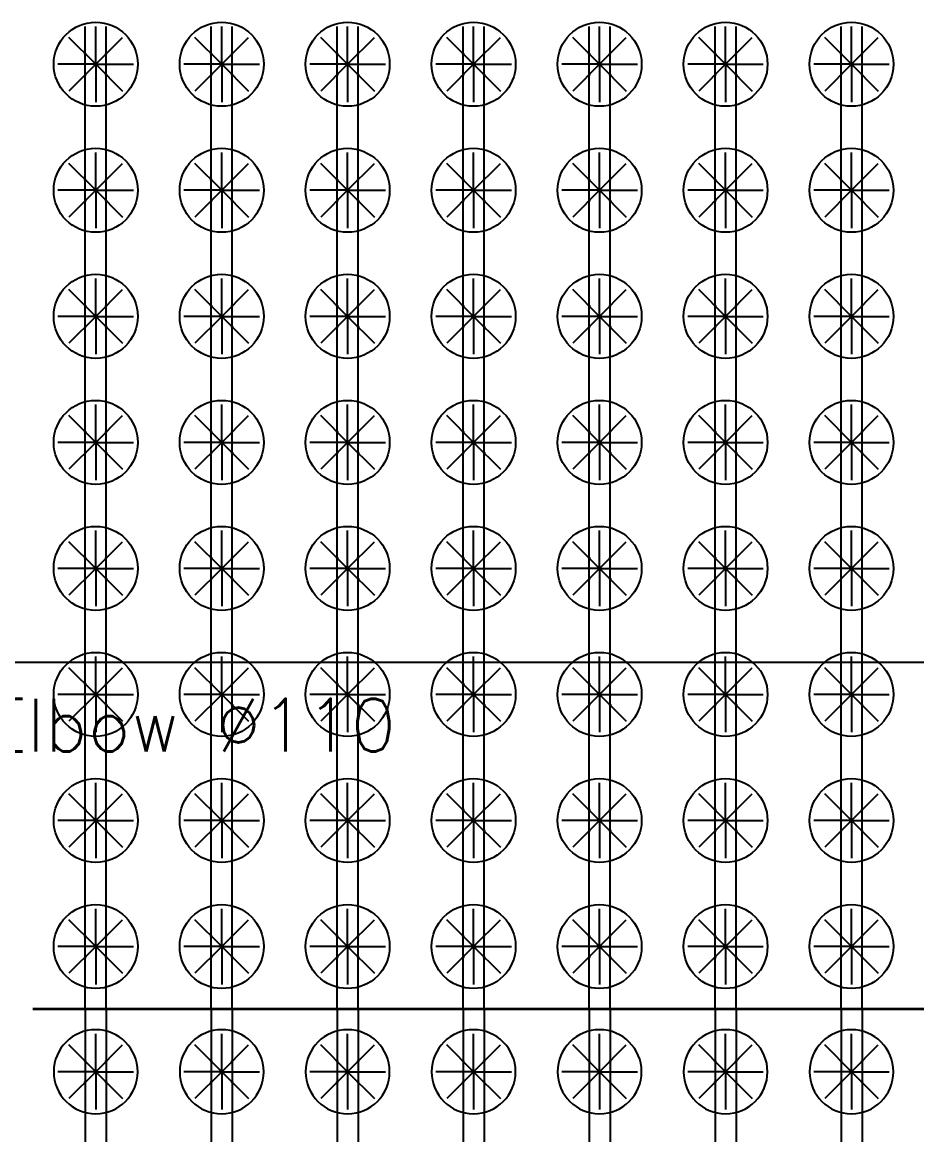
# Model space of a CAD drawing. Header units: metres. Extents: x -1021672 to -1021230, y -2826902 to -2826531.
# Drawn here: x -1021623.9 to -1021581.3, y -2826726.6 to -2826673.7 of the extents above; entities that cross this region are included whole.
import ezdxf
from ezdxf.enums import TextEntityAlignment as Align

# ---------------------------------------------------------------- set-up
doc = ezdxf.new("R2010")
doc.units = ezdxf.units.M
for name, color, linetype in [('IRRIG-LATERAL', 6, 'Continuous'), ('IRRIG-MAIN', 4, 'Continuous'), ('PUMP-STATION-1', 40, 'Continuous'), ('TEXT-LABELS', 7, 'Continuous'), ('TREES', 94, 'Continuous'), ('V-CTRL-BMRK', 150, 'Continuous')]:
    doc.layers.add(name, color=color, linetype=linetype)
doc.styles.get("Standard").update_dxf_attribs({"font": 'simplex.shx'})

# ---------------------------------------------------------------- blocks, each defined once
blk = doc.blocks.new('MANGO_TREE')
at = {"layer": 'TREES'}
for q in [(0, 1.8), (-1.273, 1.273), (1.273, 1.273), (-1.8, 0), (-1.273, -1.273), (1.8, 0), (0, -1.8), (1.273, -1.273)]:
    blk.add_line((0, 0), q, dxfattribs=at)
blk.add_circle((0, 0), 2, dxfattribs=at)
blk = doc.blocks.new('dripper')
at = {"layer": 'PUMP-STATION-1', "true_color": 0x7aafdf}
h = blk.add_hatch(color=143, dxfattribs=at)
h.dxf.hatch_style = 1
h.paths.add_polyline_path([(-1021243.937, -2826723.087), (-1021243.937, -2826723.101), (-1021243.929, -2826723.109), (-1021243.921, -2826723.102)])
h.paths.add_polyline_path([(-1021243.921, -2826723.102), (-1021243.929, -2826723.109), (-1021243.92, -2826723.117), (-1021243.937, -2826723.133), (-1021243.937, -2826723.147), (-1021243.906, -2826723.117)])
h.paths.add_polyline_path([(-1021243.937, -2826723.133), (-1021243.945, -2826723.125), (-1021243.952, -2826723.132), (-1021243.937, -2826723.147)])
h.paths.add_polyline_path([(-1021243.953, -2826723.117), (-1021243.937, -2826723.101), (-1021243.937, -2826723.087), (-1021243.967, -2826723.117), (-1021243.952, -2826723.132), (-1021243.945, -2826723.125)])
at = {"layer": 'PUMP-STATION-1', "true_color": 0x22346e}
h = blk.add_hatch(color=159, dxfattribs=at)
h.dxf.hatch_style = 1
h.paths.add_polyline_path([(-1021243.937, -2826723.101), (-1021243.953, -2826723.117), (-1021243.945, -2826723.125), (-1021243.937, -2826723.117)])
h.paths.add_polyline_path([(-1021243.937, -2826723.101), (-1021243.937, -2826723.117), (-1021243.929, -2826723.109)])
h.paths.add_polyline_path([(-1021243.92, -2826723.117), (-1021243.929, -2826723.109), (-1021243.937, -2826723.117), (-1021243.937, -2826723.133)])
h.paths.add_polyline_path([(-1021243.937, -2826723.117), (-1021243.945, -2826723.125), (-1021243.937, -2826723.133)])
at = {"layer": 'PUMP-STATION-1', "flags": 128}
for points in [[(-1021243.906, -2826723.117), (-1021243.937, -2826723.087), (-1021243.967, -2826723.117), (-1021243.937, -2826723.147)], [(-1021243.92, -2826723.117), (-1021243.937, -2826723.101), (-1021243.953, -2826723.117), (-1021243.937, -2826723.133)]]:
    blk.add_lwpolyline(points, close=True, dxfattribs=at)
blk = doc.blocks.new('*U1520')
at = {"layer": 'PUMP-STATION-1'}
blk.add_blockref('dripper', (1021243.937, 2826723.117), dxfattribs=at)
blk = doc.blocks.new('*U1521')
at = {"layer": 'PUMP-STATION-1', "color": 0, "linetype": 'ByBlock', "lineweight": -2, "transparency": 16777216}
for p, rotation in [((-1021244.937, -2826723.117), 90.00000000000001), ((-1021244.937, -2826724.117), 180), ((-1021243.937, -2826724.117), 270)]:
    blk.add_blockref('*U1520', p, dxfattribs=dict(at, rotation=rotation))
blk.add_blockref('*U1520', (-1021243.937, -2826723.117), dxfattribs=at)
blk = doc.blocks.new('*U1568')
at = {"layer": 'PUMP-STATION-1'}
blk.add_blockref('dripper', (1021243.937, 2826723.117), dxfattribs=at)
blk = doc.blocks.new('*U1569')
at = {"layer": 'PUMP-STATION-1', "color": 0, "linetype": 'ByBlock', "lineweight": -2, "transparency": 16777216}
for p, rotation in [((-1021244.937, -2826723.117), 90.00000000000001), ((-1021244.937, -2826724.117), 180), ((-1021243.937, -2826724.117), 270)]:
    blk.add_blockref('*U1568', p, dxfattribs=dict(at, rotation=rotation))
blk.add_blockref('*U1568', (-1021243.937, -2826723.117), dxfattribs=at)
blk = doc.blocks.new('*U2202')
at = {"layer": 'V-CTRL-BMRK'}
for p, q in [((-0.5, 23.4), (-0.5, -23.4)), ((0.5, 23.4), (0.5, -23.4))]:
    blk.add_line(p, q, dxfattribs=at)
blk = doc.blocks.new('*U2203')
at = {"layer": 'PUMP-STATION-1', "color": 0, "linetype": 'ByBlock', "lineweight": -2, "transparency": 16777216}
for p in [(-36, 0), (-30, 0), (-24, 0), (-18, 0), (-12, 0), (-6, 0), (0, 0)]:
    blk.add_blockref('*U2202', p, dxfattribs=at)
blk = doc.blocks.new('*U2680')
at = {"layer": 'PUMP-STATION-1'}
blk.add_blockref('dripper', (1021243.937, 2826723.117), dxfattribs=at)
blk = doc.blocks.new('*U2681')
at = {"layer": 'PUMP-STATION-1', "color": 0, "linetype": 'ByBlock', "lineweight": -2, "transparency": 16777216}
for p, rotation in [((-1021244.937, -2826723.117), 90.00000000000001), ((-1021244.937, -2826724.117), 180), ((-1021243.937, -2826724.117), 270)]:
    blk.add_blockref('*U2680', p, dxfattribs=dict(at, rotation=rotation))
blk.add_blockref('*U2680', (-1021243.937, -2826723.117), dxfattribs=at)
blk = doc.blocks.new('*U2312')
at = {"layer": 'PUMP-STATION-1'}
blk.add_blockref('*U2681', (1021244.437, 2826723.617), dxfattribs=at)
blk = doc.blocks.new('*U2313')
at = {"layer": 'PUMP-STATION-1', "color": 0, "linetype": 'ByBlock', "lineweight": -2, "transparency": 16777216}
for p in [(-36, 0), (-30, 0), (-24, 0), (-18, 0), (-12, 0), (-6, 0), (0, 0)]:
    blk.add_blockref('*U2312', p, dxfattribs=at)
blk = doc.blocks.new('*U2288')
at = {"layer": 'PUMP-STATION-1'}
blk.add_blockref('dripper', (1021243.937, 2826723.117), dxfattribs=at)
blk = doc.blocks.new('*U2289')
at = {"layer": 'PUMP-STATION-1', "color": 0, "linetype": 'ByBlock', "lineweight": -2, "transparency": 16777216}
for p, rotation in [((-1021244.937, -2826723.117), 90.00000000000001), ((-1021244.937, -2826724.117), 180), ((-1021243.937, -2826724.117), 270)]:
    blk.add_blockref('*U2288', p, dxfattribs=dict(at, rotation=rotation))
blk.add_blockref('*U2288', (-1021243.937, -2826723.117), dxfattribs=at)
blk = doc.blocks.new('*U2290')
at = {"layer": 'PUMP-STATION-1'}
blk.add_blockref('dripper', (1021243.937, 2826723.117), dxfattribs=at)
blk = doc.blocks.new('*U2291')
at = {"layer": 'PUMP-STATION-1', "color": 0, "linetype": 'ByBlock', "lineweight": -2, "transparency": 16777216}
for p, rotation in [((-1021244.937, -2826723.117), 90.00000000000001), ((-1021244.937, -2826724.117), 180), ((-1021243.937, -2826724.117), 270)]:
    blk.add_blockref('*U2290', p, dxfattribs=dict(at, rotation=rotation))
blk.add_blockref('*U2290', (-1021243.937, -2826723.117), dxfattribs=at)
blk = doc.blocks.new('*U2292')
at = {"layer": 'PUMP-STATION-1'}
blk.add_blockref('dripper', (1021243.937, 2826723.117), dxfattribs=at)
blk = doc.blocks.new('*U2293')
at = {"layer": 'PUMP-STATION-1', "color": 0, "linetype": 'ByBlock', "lineweight": -2, "transparency": 16777216}
for p, rotation in [((-1021244.937, -2826723.117), 90.00000000000001), ((-1021244.937, -2826724.117), 180), ((-1021243.937, -2826724.117), 270)]:
    blk.add_blockref('*U2292', p, dxfattribs=dict(at, rotation=rotation))
blk.add_blockref('*U2292', (-1021243.937, -2826723.117), dxfattribs=at)
blk = doc.blocks.new('*U2294')
at = {"layer": 'PUMP-STATION-1'}
blk.add_blockref('dripper', (1021243.937, 2826723.117), dxfattribs=at)
blk = doc.blocks.new('*U2295')
at = {"layer": 'PUMP-STATION-1', "color": 0, "linetype": 'ByBlock', "lineweight": -2, "transparency": 16777216}
for p, rotation in [((-1021244.937, -2826723.117), 90.00000000000001), ((-1021244.937, -2826724.117), 180), ((-1021243.937, -2826724.117), 270)]:
    blk.add_blockref('*U2294', p, dxfattribs=dict(at, rotation=rotation))
blk.add_blockref('*U2294', (-1021243.937, -2826723.117), dxfattribs=at)
blk = doc.blocks.new('*U2296')
at = {"layer": 'PUMP-STATION-1'}
blk.add_blockref('dripper', (1021243.937, 2826723.117), dxfattribs=at)
blk = doc.blocks.new('*U2297')
at = {"layer": 'PUMP-STATION-1', "color": 0, "linetype": 'ByBlock', "lineweight": -2, "transparency": 16777216}
for p, rotation in [((-1021244.937, -2826723.117), 90.00000000000001), ((-1021244.937, -2826724.117), 180), ((-1021243.937, -2826724.117), 270)]:
    blk.add_blockref('*U2296', p, dxfattribs=dict(at, rotation=rotation))
blk.add_blockref('*U2296', (-1021243.937, -2826723.117), dxfattribs=at)
blk = doc.blocks.new('*U2298')
at = {"layer": 'PUMP-STATION-1'}
blk.add_blockref('dripper', (1021243.937, 2826723.117), dxfattribs=at)
blk = doc.blocks.new('*U2299')
at = {"layer": 'PUMP-STATION-1', "color": 0, "linetype": 'ByBlock', "lineweight": -2, "transparency": 16777216}
for p, rotation in [((-1021244.937, -2826723.117), 90.00000000000001), ((-1021244.937, -2826724.117), 180), ((-1021243.937, -2826724.117), 270)]:
    blk.add_blockref('*U2298', p, dxfattribs=dict(at, rotation=rotation))
blk.add_blockref('*U2298', (-1021243.937, -2826723.117), dxfattribs=at)
blk = doc.blocks.new('*U2300')
at = {"layer": 'PUMP-STATION-1'}
blk.add_blockref('dripper', (1021243.937, 2826723.117), dxfattribs=at)
blk = doc.blocks.new('*U2301')
at = {"layer": 'PUMP-STATION-1', "color": 0, "linetype": 'ByBlock', "lineweight": -2, "transparency": 16777216}
for p, rotation in [((-1021244.937, -2826723.117), 90.00000000000001), ((-1021244.937, -2826724.117), 180), ((-1021243.937, -2826724.117), 270)]:
    blk.add_blockref('*U2300', p, dxfattribs=dict(at, rotation=rotation))
blk.add_blockref('*U2300', (-1021243.937, -2826723.117), dxfattribs=at)
blk = doc.blocks.new('*U2358')
at = {"layer": 'PUMP-STATION-1'}
blk.add_blockref('dripper', (1021243.937, 2826723.117), dxfattribs=at)
blk = doc.blocks.new('*U2359')
at = {"layer": 'PUMP-STATION-1', "color": 0, "linetype": 'ByBlock', "lineweight": -2, "transparency": 16777216}
for p, rotation in [((-1021244.937, -2826723.117), 90.00000000000001), ((-1021244.937, -2826724.117), 180), ((-1021243.937, -2826724.117), 270)]:
    blk.add_blockref('*U2358', p, dxfattribs=dict(at, rotation=rotation))
blk.add_blockref('*U2358', (-1021243.937, -2826723.117), dxfattribs=at)
blk = doc.blocks.new('*U2360')
at = {"layer": 'PUMP-STATION-1'}
blk.add_blockref('dripper', (1021243.937, 2826723.117), dxfattribs=at)
blk = doc.blocks.new('*U2361')
at = {"layer": 'PUMP-STATION-1', "color": 0, "linetype": 'ByBlock', "lineweight": -2, "transparency": 16777216}
for p, rotation in [((-1021244.937, -2826723.117), 90.00000000000001), ((-1021244.937, -2826724.117), 180), ((-1021243.937, -2826724.117), 270)]:
    blk.add_blockref('*U2360', p, dxfattribs=dict(at, rotation=rotation))
blk.add_blockref('*U2360', (-1021243.937, -2826723.117), dxfattribs=at)
blk = doc.blocks.new('*U2362')
at = {"layer": 'PUMP-STATION-1'}
blk.add_blockref('dripper', (1021243.937, 2826723.117), dxfattribs=at)
blk = doc.blocks.new('*U2363')
at = {"layer": 'PUMP-STATION-1', "color": 0, "linetype": 'ByBlock', "lineweight": -2, "transparency": 16777216}
for p, rotation in [((-1021244.937, -2826723.117), 90.00000000000001), ((-1021244.937, -2826724.117), 180), ((-1021243.937, -2826724.117), 270)]:
    blk.add_blockref('*U2362', p, dxfattribs=dict(at, rotation=rotation))
blk.add_blockref('*U2362', (-1021243.937, -2826723.117), dxfattribs=at)
blk = doc.blocks.new('*U2342')
at = {"layer": 'PUMP-STATION-1'}
blk.add_blockref('dripper', (1021243.937, 2826723.117), dxfattribs=at)
blk = doc.blocks.new('*U2343')
at = {"layer": 'PUMP-STATION-1', "color": 0, "linetype": 'ByBlock', "lineweight": -2, "transparency": 16777216}
for p, rotation in [((-1021244.937, -2826723.117), 90.00000000000001), ((-1021244.937, -2826724.117), 180), ((-1021243.937, -2826724.117), 270)]:
    blk.add_blockref('*U2342', p, dxfattribs=dict(at, rotation=rotation))
blk.add_blockref('*U2342', (-1021243.937, -2826723.117), dxfattribs=at)
blk = doc.blocks.new('*U2344')
at = {"layer": 'PUMP-STATION-1'}
blk.add_blockref('dripper', (1021243.937, 2826723.117), dxfattribs=at)
blk = doc.blocks.new('*U2345')
at = {"layer": 'PUMP-STATION-1', "color": 0, "linetype": 'ByBlock', "lineweight": -2, "transparency": 16777216}
for p, rotation in [((-1021244.937, -2826723.117), 90.00000000000001), ((-1021244.937, -2826724.117), 180), ((-1021243.937, -2826724.117), 270)]:
    blk.add_blockref('*U2344', p, dxfattribs=dict(at, rotation=rotation))
blk.add_blockref('*U2344', (-1021243.937, -2826723.117), dxfattribs=at)
blk = doc.blocks.new('*U2346')
at = {"layer": 'PUMP-STATION-1'}
blk.add_blockref('dripper', (1021243.937, 2826723.117), dxfattribs=at)
blk = doc.blocks.new('*U2347')
at = {"layer": 'PUMP-STATION-1', "color": 0, "linetype": 'ByBlock', "lineweight": -2, "transparency": 16777216}
for p, rotation in [((-1021244.937, -2826723.117), 90.00000000000001), ((-1021244.937, -2826724.117), 180), ((-1021243.937, -2826724.117), 270)]:
    blk.add_blockref('*U2346', p, dxfattribs=dict(at, rotation=rotation))
blk.add_blockref('*U2346', (-1021243.937, -2826723.117), dxfattribs=at)
blk = doc.blocks.new('*U2348')
at = {"layer": 'PUMP-STATION-1'}
blk.add_blockref('dripper', (1021243.937, 2826723.117), dxfattribs=at)
blk = doc.blocks.new('*U2349')
at = {"layer": 'PUMP-STATION-1', "color": 0, "linetype": 'ByBlock', "lineweight": -2, "transparency": 16777216}
for p, rotation in [((-1021244.937, -2826723.117), 90.00000000000001), ((-1021244.937, -2826724.117), 180), ((-1021243.937, -2826724.117), 270)]:
    blk.add_blockref('*U2348', p, dxfattribs=dict(at, rotation=rotation))
blk.add_blockref('*U2348', (-1021243.937, -2826723.117), dxfattribs=at)
blk = doc.blocks.new('*U2314')
at = {"layer": 'PUMP-STATION-1'}
blk.add_blockref('dripper', (1021243.937, 2826723.117), dxfattribs=at)
blk = doc.blocks.new('*U2315')
at = {"layer": 'PUMP-STATION-1', "color": 0, "linetype": 'ByBlock', "lineweight": -2, "transparency": 16777216}
for p, rotation in [((-1021244.937, -2826723.117), 90.00000000000001), ((-1021244.937, -2826724.117), 180), ((-1021243.937, -2826724.117), 270)]:
    blk.add_blockref('*U2314', p, dxfattribs=dict(at, rotation=rotation))
blk.add_blockref('*U2314', (-1021243.937, -2826723.117), dxfattribs=at)
blk = doc.blocks.new('*U2316')
at = {"layer": 'PUMP-STATION-1'}
blk.add_blockref('dripper', (1021243.937, 2826723.117), dxfattribs=at)
blk = doc.blocks.new('*U2317')
at = {"layer": 'PUMP-STATION-1', "color": 0, "linetype": 'ByBlock', "lineweight": -2, "transparency": 16777216}
for p, rotation in [((-1021244.937, -2826723.117), 90.00000000000001), ((-1021244.937, -2826724.117), 180), ((-1021243.937, -2826724.117), 270)]:
    blk.add_blockref('*U2316', p, dxfattribs=dict(at, rotation=rotation))
blk.add_blockref('*U2316', (-1021243.937, -2826723.117), dxfattribs=at)
blk = doc.blocks.new('*U2318')
at = {"layer": 'PUMP-STATION-1'}
blk.add_blockref('dripper', (1021243.937, 2826723.117), dxfattribs=at)
blk = doc.blocks.new('*U2319')
at = {"layer": 'PUMP-STATION-1', "color": 0, "linetype": 'ByBlock', "lineweight": -2, "transparency": 16777216}
for p, rotation in [((-1021244.937, -2826723.117), 90.00000000000001), ((-1021244.937, -2826724.117), 180), ((-1021243.937, -2826724.117), 270)]:
    blk.add_blockref('*U2318', p, dxfattribs=dict(at, rotation=rotation))
blk.add_blockref('*U2318', (-1021243.937, -2826723.117), dxfattribs=at)
blk = doc.blocks.new('*U2320')
at = {"layer": 'PUMP-STATION-1'}
blk.add_blockref('dripper', (1021243.937, 2826723.117), dxfattribs=at)
blk = doc.blocks.new('*U2321')
at = {"layer": 'PUMP-STATION-1', "color": 0, "linetype": 'ByBlock', "lineweight": -2, "transparency": 16777216}
for p, rotation in [((-1021244.937, -2826723.117), 90.00000000000001), ((-1021244.937, -2826724.117), 180), ((-1021243.937, -2826724.117), 270)]:
    blk.add_blockref('*U2320', p, dxfattribs=dict(at, rotation=rotation))
blk.add_blockref('*U2320', (-1021243.937, -2826723.117), dxfattribs=at)
blk = doc.blocks.new('*U2380')
at = {"layer": 'PUMP-STATION-1'}
blk.add_blockref('dripper', (1021243.937, 2826723.117), dxfattribs=at)
blk = doc.blocks.new('*U2381')
at = {"layer": 'PUMP-STATION-1', "color": 0, "linetype": 'ByBlock', "lineweight": -2, "transparency": 16777216}
for p, rotation in [((-1021244.937, -2826723.117), 90.00000000000001), ((-1021244.937, -2826724.117), 180), ((-1021243.937, -2826724.117), 270)]:
    blk.add_blockref('*U2380', p, dxfattribs=dict(at, rotation=rotation))
blk.add_blockref('*U2380', (-1021243.937, -2826723.117), dxfattribs=at)
blk = doc.blocks.new('*U2382')
at = {"layer": 'PUMP-STATION-1'}
blk.add_blockref('dripper', (1021243.937, 2826723.117), dxfattribs=at)
blk = doc.blocks.new('*U2383')
at = {"layer": 'PUMP-STATION-1', "color": 0, "linetype": 'ByBlock', "lineweight": -2, "transparency": 16777216}
for p, rotation in [((-1021244.937, -2826723.117), 90.00000000000001), ((-1021244.937, -2826724.117), 180), ((-1021243.937, -2826724.117), 270)]:
    blk.add_blockref('*U2382', p, dxfattribs=dict(at, rotation=rotation))
blk.add_blockref('*U2382', (-1021243.937, -2826723.117), dxfattribs=at)
blk = doc.blocks.new('*U2384')
at = {"layer": 'PUMP-STATION-1'}
blk.add_blockref('dripper', (1021243.937, 2826723.117), dxfattribs=at)
blk = doc.blocks.new('*U2385')
at = {"layer": 'PUMP-STATION-1', "color": 0, "linetype": 'ByBlock', "lineweight": -2, "transparency": 16777216}
for p, rotation in [((-1021244.937, -2826723.117), 90.00000000000001), ((-1021244.937, -2826724.117), 180), ((-1021243.937, -2826724.117), 270)]:
    blk.add_blockref('*U2384', p, dxfattribs=dict(at, rotation=rotation))
blk.add_blockref('*U2384', (-1021243.937, -2826723.117), dxfattribs=at)
blk = doc.blocks.new('*U2386')
at = {"layer": 'PUMP-STATION-1'}
blk.add_blockref('dripper', (1021243.937, 2826723.117), dxfattribs=at)
blk = doc.blocks.new('*U2387')
at = {"layer": 'PUMP-STATION-1', "color": 0, "linetype": 'ByBlock', "lineweight": -2, "transparency": 16777216}
for p, rotation in [((-1021244.937, -2826723.117), 90.00000000000001), ((-1021244.937, -2826724.117), 180), ((-1021243.937, -2826724.117), 270)]:
    blk.add_blockref('*U2386', p, dxfattribs=dict(at, rotation=rotation))
blk.add_blockref('*U2386', (-1021243.937, -2826723.117), dxfattribs=at)
blk = doc.blocks.new('*U2204')
at = {"layer": 'PUMP-STATION-1'}
blk.add_blockref('dripper', (1021243.937, 2826723.117), dxfattribs=at)
blk = doc.blocks.new('*U2205')
at = {"layer": 'PUMP-STATION-1', "color": 0, "linetype": 'ByBlock', "lineweight": -2, "transparency": 16777216}
for p, rotation in [((-1021244.937, -2826723.117), 90.00000000000001), ((-1021244.937, -2826724.117), 180), ((-1021243.937, -2826724.117), 270)]:
    blk.add_blockref('*U2204', p, dxfattribs=dict(at, rotation=rotation))
blk.add_blockref('*U2204', (-1021243.937, -2826723.117), dxfattribs=at)
blk = doc.blocks.new('*U2206')
at = {"layer": 'PUMP-STATION-1'}
blk.add_blockref('dripper', (1021243.937, 2826723.117), dxfattribs=at)
blk = doc.blocks.new('*U2207')
at = {"layer": 'PUMP-STATION-1', "color": 0, "linetype": 'ByBlock', "lineweight": -2, "transparency": 16777216}
for p, rotation in [((-1021244.937, -2826723.117), 90.00000000000001), ((-1021244.937, -2826724.117), 180), ((-1021243.937, -2826724.117), 270)]:
    blk.add_blockref('*U2206', p, dxfattribs=dict(at, rotation=rotation))
blk.add_blockref('*U2206', (-1021243.937, -2826723.117), dxfattribs=at)
blk = doc.blocks.new('*U2208')
at = {"layer": 'PUMP-STATION-1'}
blk.add_blockref('dripper', (1021243.937, 2826723.117), dxfattribs=at)
blk = doc.blocks.new('*U2209')
at = {"layer": 'PUMP-STATION-1', "color": 0, "linetype": 'ByBlock', "lineweight": -2, "transparency": 16777216}
for p, rotation in [((-1021244.937, -2826723.117), 90.00000000000001), ((-1021244.937, -2826724.117), 180), ((-1021243.937, -2826724.117), 270)]:
    blk.add_blockref('*U2208', p, dxfattribs=dict(at, rotation=rotation))
blk.add_blockref('*U2208', (-1021243.937, -2826723.117), dxfattribs=at)
blk = doc.blocks.new('*U2210')
at = {"layer": 'PUMP-STATION-1'}
blk.add_blockref('dripper', (1021243.937, 2826723.117), dxfattribs=at)
blk = doc.blocks.new('*U2211')
at = {"layer": 'PUMP-STATION-1', "color": 0, "linetype": 'ByBlock', "lineweight": -2, "transparency": 16777216}
for p, rotation in [((-1021244.937, -2826723.117), 90.00000000000001), ((-1021244.937, -2826724.117), 180), ((-1021243.937, -2826724.117), 270)]:
    blk.add_blockref('*U2210', p, dxfattribs=dict(at, rotation=rotation))
blk.add_blockref('*U2210', (-1021243.937, -2826723.117), dxfattribs=at)
blk = doc.blocks.new('*U2212')
at = {"layer": 'PUMP-STATION-1'}
blk.add_blockref('dripper', (1021243.937, 2826723.117), dxfattribs=at)
blk = doc.blocks.new('*U2213')
at = {"layer": 'PUMP-STATION-1', "color": 0, "linetype": 'ByBlock', "lineweight": -2, "transparency": 16777216}
for p, rotation in [((-1021244.937, -2826723.117), 90.00000000000001), ((-1021244.937, -2826724.117), 180), ((-1021243.937, -2826724.117), 270)]:
    blk.add_blockref('*U2212', p, dxfattribs=dict(at, rotation=rotation))
blk.add_blockref('*U2212', (-1021243.937, -2826723.117), dxfattribs=at)
blk = doc.blocks.new('*U2322')
at = {"layer": 'PUMP-STATION-1'}
blk.add_blockref('dripper', (1021243.937, 2826723.117), dxfattribs=at)
blk = doc.blocks.new('*U2323')
at = {"layer": 'PUMP-STATION-1', "color": 0, "linetype": 'ByBlock', "lineweight": -2, "transparency": 16777216}
for p, rotation in [((-1021244.937, -2826723.117), 90.00000000000001), ((-1021244.937, -2826724.117), 180), ((-1021243.937, -2826724.117), 270)]:
    blk.add_blockref('*U2322', p, dxfattribs=dict(at, rotation=rotation))
blk.add_blockref('*U2322', (-1021243.937, -2826723.117), dxfattribs=at)
blk = doc.blocks.new('*U2324')
at = {"layer": 'PUMP-STATION-1'}
blk.add_blockref('dripper', (1021243.937, 2826723.117), dxfattribs=at)
blk = doc.blocks.new('*U2325')
at = {"layer": 'PUMP-STATION-1', "color": 0, "linetype": 'ByBlock', "lineweight": -2, "transparency": 16777216}
for p, rotation in [((-1021244.937, -2826723.117), 90.00000000000001), ((-1021244.937, -2826724.117), 180), ((-1021243.937, -2826724.117), 270)]:
    blk.add_blockref('*U2324', p, dxfattribs=dict(at, rotation=rotation))
blk.add_blockref('*U2324', (-1021243.937, -2826723.117), dxfattribs=at)
blk = doc.blocks.new('*U2326')
at = {"layer": 'PUMP-STATION-1'}
blk.add_blockref('dripper', (1021243.937, 2826723.117), dxfattribs=at)
blk = doc.blocks.new('*U2327')
at = {"layer": 'PUMP-STATION-1', "color": 0, "linetype": 'ByBlock', "lineweight": -2, "transparency": 16777216}
for p, rotation in [((-1021244.937, -2826723.117), 90.00000000000001), ((-1021244.937, -2826724.117), 180), ((-1021243.937, -2826724.117), 270)]:
    blk.add_blockref('*U2326', p, dxfattribs=dict(at, rotation=rotation))
blk.add_blockref('*U2326', (-1021243.937, -2826723.117), dxfattribs=at)
blk = doc.blocks.new('*U2350')
at = {"layer": 'PUMP-STATION-1'}
blk.add_blockref('dripper', (1021243.937, 2826723.117), dxfattribs=at)
blk = doc.blocks.new('*U2351')
at = {"layer": 'PUMP-STATION-1', "color": 0, "linetype": 'ByBlock', "lineweight": -2, "transparency": 16777216}
for p, rotation in [((-1021244.937, -2826723.117), 90.00000000000001), ((-1021244.937, -2826724.117), 180), ((-1021243.937, -2826724.117), 270)]:
    blk.add_blockref('*U2350', p, dxfattribs=dict(at, rotation=rotation))
blk.add_blockref('*U2350', (-1021243.937, -2826723.117), dxfattribs=at)
blk = doc.blocks.new('*U2258')
at = {"layer": 'PUMP-STATION-1'}
blk.add_blockref('dripper', (1021243.937, 2826723.117), dxfattribs=at)
blk = doc.blocks.new('*U2259')
at = {"layer": 'PUMP-STATION-1', "color": 0, "linetype": 'ByBlock', "lineweight": -2, "transparency": 16777216}
for p, rotation in [((-1021244.937, -2826723.117), 90.00000000000001), ((-1021244.937, -2826724.117), 180), ((-1021243.937, -2826724.117), 270)]:
    blk.add_blockref('*U2258', p, dxfattribs=dict(at, rotation=rotation))
blk.add_blockref('*U2258', (-1021243.937, -2826723.117), dxfattribs=at)
blk = doc.blocks.new('*U2260')
at = {"layer": 'PUMP-STATION-1'}
blk.add_blockref('dripper', (1021243.937, 2826723.117), dxfattribs=at)
blk = doc.blocks.new('*U2261')
at = {"layer": 'PUMP-STATION-1', "color": 0, "linetype": 'ByBlock', "lineweight": -2, "transparency": 16777216}
for p, rotation in [((-1021244.937, -2826723.117), 90.00000000000001), ((-1021244.937, -2826724.117), 180), ((-1021243.937, -2826724.117), 270)]:
    blk.add_blockref('*U2260', p, dxfattribs=dict(at, rotation=rotation))
blk.add_blockref('*U2260', (-1021243.937, -2826723.117), dxfattribs=at)
blk = doc.blocks.new('*U2262')
at = {"layer": 'PUMP-STATION-1'}
blk.add_blockref('dripper', (1021243.937, 2826723.117), dxfattribs=at)
blk = doc.blocks.new('*U2263')
at = {"layer": 'PUMP-STATION-1', "color": 0, "linetype": 'ByBlock', "lineweight": -2, "transparency": 16777216}
for p, rotation in [((-1021244.937, -2826723.117), 90.00000000000001), ((-1021244.937, -2826724.117), 180), ((-1021243.937, -2826724.117), 270)]:
    blk.add_blockref('*U2262', p, dxfattribs=dict(at, rotation=rotation))
blk.add_blockref('*U2262', (-1021243.937, -2826723.117), dxfattribs=at)
blk = doc.blocks.new('*U2264')
at = {"layer": 'PUMP-STATION-1'}
blk.add_blockref('dripper', (1021243.937, 2826723.117), dxfattribs=at)
blk = doc.blocks.new('*U2265')
at = {"layer": 'PUMP-STATION-1', "color": 0, "linetype": 'ByBlock', "lineweight": -2, "transparency": 16777216}
for p, rotation in [((-1021244.937, -2826723.117), 90.00000000000001), ((-1021244.937, -2826724.117), 180), ((-1021243.937, -2826724.117), 270)]:
    blk.add_blockref('*U2264', p, dxfattribs=dict(at, rotation=rotation))
blk.add_blockref('*U2264', (-1021243.937, -2826723.117), dxfattribs=at)
blk = doc.blocks.new('*U2266')
at = {"layer": 'PUMP-STATION-1'}
blk.add_blockref('dripper', (1021243.937, 2826723.117), dxfattribs=at)
blk = doc.blocks.new('*U2267')
at = {"layer": 'PUMP-STATION-1', "color": 0, "linetype": 'ByBlock', "lineweight": -2, "transparency": 16777216}
for p, rotation in [((-1021244.937, -2826723.117), 90.00000000000001), ((-1021244.937, -2826724.117), 180), ((-1021243.937, -2826724.117), 270)]:
    blk.add_blockref('*U2266', p, dxfattribs=dict(at, rotation=rotation))
blk.add_blockref('*U2266', (-1021243.937, -2826723.117), dxfattribs=at)
blk = doc.blocks.new('*U2390')
at = {"layer": 'PUMP-STATION-1'}
blk.add_blockref('dripper', (1021243.937, 2826723.117), dxfattribs=at)
blk = doc.blocks.new('*U2391')
at = {"layer": 'PUMP-STATION-1', "color": 0, "linetype": 'ByBlock', "lineweight": -2, "transparency": 16777216}
for p, rotation in [((-1021244.937, -2826723.117), 90.00000000000001), ((-1021244.937, -2826724.117), 180), ((-1021243.937, -2826724.117), 270)]:
    blk.add_blockref('*U2390', p, dxfattribs=dict(at, rotation=rotation))
blk.add_blockref('*U2390', (-1021243.937, -2826723.117), dxfattribs=at)
blk = doc.blocks.new('*U2392')
at = {"layer": 'PUMP-STATION-1'}
blk.add_blockref('dripper', (1021243.937, 2826723.117), dxfattribs=at)
blk = doc.blocks.new('*U2393')
at = {"layer": 'PUMP-STATION-1', "color": 0, "linetype": 'ByBlock', "lineweight": -2, "transparency": 16777216}
for p, rotation in [((-1021244.937, -2826723.117), 90.00000000000001), ((-1021244.937, -2826724.117), 180), ((-1021243.937, -2826724.117), 270)]:
    blk.add_blockref('*U2392', p, dxfattribs=dict(at, rotation=rotation))
blk.add_blockref('*U2392', (-1021243.937, -2826723.117), dxfattribs=at)
blk = doc.blocks.new('*U2218')
at = {"layer": 'PUMP-STATION-1'}
blk.add_blockref('dripper', (1021243.937, 2826723.117), dxfattribs=at)
blk = doc.blocks.new('*U2219')
at = {"layer": 'PUMP-STATION-1', "color": 0, "linetype": 'ByBlock', "lineweight": -2, "transparency": 16777216}
for p, rotation in [((-1021244.937, -2826723.117), 90.00000000000001), ((-1021244.937, -2826724.117), 180), ((-1021243.937, -2826724.117), 270)]:
    blk.add_blockref('*U2218', p, dxfattribs=dict(at, rotation=rotation))
blk.add_blockref('*U2218', (-1021243.937, -2826723.117), dxfattribs=at)
blk = doc.blocks.new('*U2220')
at = {"layer": 'PUMP-STATION-1'}
blk.add_blockref('dripper', (1021243.937, 2826723.117), dxfattribs=at)
blk = doc.blocks.new('*U2221')
at = {"layer": 'PUMP-STATION-1', "color": 0, "linetype": 'ByBlock', "lineweight": -2, "transparency": 16777216}
for p, rotation in [((-1021244.937, -2826723.117), 90.00000000000001), ((-1021244.937, -2826724.117), 180), ((-1021243.937, -2826724.117), 270)]:
    blk.add_blockref('*U2220', p, dxfattribs=dict(at, rotation=rotation))
blk.add_blockref('*U2220', (-1021243.937, -2826723.117), dxfattribs=at)
blk = doc.blocks.new('*U2248')
at = {"layer": 'PUMP-STATION-1'}
blk.add_blockref('dripper', (1021243.937, 2826723.117), dxfattribs=at)
blk = doc.blocks.new('*U2249')
at = {"layer": 'PUMP-STATION-1', "color": 0, "linetype": 'ByBlock', "lineweight": -2, "transparency": 16777216}
for p, rotation in [((-1021244.937, -2826723.117), 90.00000000000001), ((-1021244.937, -2826724.117), 180), ((-1021243.937, -2826724.117), 270)]:
    blk.add_blockref('*U2248', p, dxfattribs=dict(at, rotation=rotation))
blk.add_blockref('*U2248', (-1021243.937, -2826723.117), dxfattribs=at)
blk = doc.blocks.new('*U2250')
at = {"layer": 'PUMP-STATION-1'}
blk.add_blockref('dripper', (1021243.937, 2826723.117), dxfattribs=at)
blk = doc.blocks.new('*U2251')
at = {"layer": 'PUMP-STATION-1', "color": 0, "linetype": 'ByBlock', "lineweight": -2, "transparency": 16777216}
for p, rotation in [((-1021244.937, -2826723.117), 90.00000000000001), ((-1021244.937, -2826724.117), 180), ((-1021243.937, -2826724.117), 270)]:
    blk.add_blockref('*U2250', p, dxfattribs=dict(at, rotation=rotation))
blk.add_blockref('*U2250', (-1021243.937, -2826723.117), dxfattribs=at)
blk = doc.blocks.new('*U2252')
at = {"layer": 'PUMP-STATION-1'}
blk.add_blockref('dripper', (1021243.937, 2826723.117), dxfattribs=at)
blk = doc.blocks.new('*U2253')
at = {"layer": 'PUMP-STATION-1', "color": 0, "linetype": 'ByBlock', "lineweight": -2, "transparency": 16777216}
for p, rotation in [((-1021244.937, -2826723.117), 90.00000000000001), ((-1021244.937, -2826724.117), 180), ((-1021243.937, -2826724.117), 270)]:
    blk.add_blockref('*U2252', p, dxfattribs=dict(at, rotation=rotation))
blk.add_blockref('*U2252', (-1021243.937, -2826723.117), dxfattribs=at)
blk = doc.blocks.new('*U2254')
at = {"layer": 'PUMP-STATION-1'}
blk.add_blockref('dripper', (1021243.937, 2826723.117), dxfattribs=at)
blk = doc.blocks.new('*U2255')
at = {"layer": 'PUMP-STATION-1', "color": 0, "linetype": 'ByBlock', "lineweight": -2, "transparency": 16777216}
for p, rotation in [((-1021244.937, -2826723.117), 90.00000000000001), ((-1021244.937, -2826724.117), 180), ((-1021243.937, -2826724.117), 270)]:
    blk.add_blockref('*U2254', p, dxfattribs=dict(at, rotation=rotation))
blk.add_blockref('*U2254', (-1021243.937, -2826723.117), dxfattribs=at)
blk = doc.blocks.new('*U2256')
at = {"layer": 'PUMP-STATION-1'}
blk.add_blockref('dripper', (1021243.937, 2826723.117), dxfattribs=at)
blk = doc.blocks.new('*U2257')
at = {"layer": 'PUMP-STATION-1', "color": 0, "linetype": 'ByBlock', "lineweight": -2, "transparency": 16777216}
for p, rotation in [((-1021244.937, -2826723.117), 90.00000000000001), ((-1021244.937, -2826724.117), 180), ((-1021243.937, -2826724.117), 270)]:
    blk.add_blockref('*U2256', p, dxfattribs=dict(at, rotation=rotation))
blk.add_blockref('*U2256', (-1021243.937, -2826723.117), dxfattribs=at)
blk = doc.blocks.new('*U2268')
at = {"layer": 'PUMP-STATION-1'}
blk.add_blockref('dripper', (1021243.937, 2826723.117), dxfattribs=at)
blk = doc.blocks.new('*U2269')
at = {"layer": 'PUMP-STATION-1', "color": 0, "linetype": 'ByBlock', "lineweight": -2, "transparency": 16777216}
for p, rotation in [((-1021244.937, -2826723.117), 90.00000000000001), ((-1021244.937, -2826724.117), 180), ((-1021243.937, -2826724.117), 270)]:
    blk.add_blockref('*U2268', p, dxfattribs=dict(at, rotation=rotation))
blk.add_blockref('*U2268', (-1021243.937, -2826723.117), dxfattribs=at)
blk = doc.blocks.new('*U2242')
at = {"layer": 'PUMP-STATION-1'}
blk.add_blockref('dripper', (1021243.937, 2826723.117), dxfattribs=at)
blk = doc.blocks.new('*U2243')
at = {"layer": 'PUMP-STATION-1', "color": 0, "linetype": 'ByBlock', "lineweight": -2, "transparency": 16777216}
for p, rotation in [((-1021244.937, -2826723.117), 90.00000000000001), ((-1021244.937, -2826724.117), 180), ((-1021243.937, -2826724.117), 270)]:
    blk.add_blockref('*U2242', p, dxfattribs=dict(at, rotation=rotation))
blk.add_blockref('*U2242', (-1021243.937, -2826723.117), dxfattribs=at)
blk = doc.blocks.new('*U2244')
at = {"layer": 'PUMP-STATION-1'}
blk.add_blockref('dripper', (1021243.937, 2826723.117), dxfattribs=at)
blk = doc.blocks.new('*U2245')
at = {"layer": 'PUMP-STATION-1', "color": 0, "linetype": 'ByBlock', "lineweight": -2, "transparency": 16777216}
for p, rotation in [((-1021244.937, -2826723.117), 90.00000000000001), ((-1021244.937, -2826724.117), 180), ((-1021243.937, -2826724.117), 270)]:
    blk.add_blockref('*U2244', p, dxfattribs=dict(at, rotation=rotation))
blk.add_blockref('*U2244', (-1021243.937, -2826723.117), dxfattribs=at)
blk = doc.blocks.new('*U2246')
at = {"layer": 'PUMP-STATION-1'}
blk.add_blockref('dripper', (1021243.937, 2826723.117), dxfattribs=at)
blk = doc.blocks.new('*U2247')
at = {"layer": 'PUMP-STATION-1', "color": 0, "linetype": 'ByBlock', "lineweight": -2, "transparency": 16777216}
for p, rotation in [((-1021244.937, -2826723.117), 90.00000000000001), ((-1021244.937, -2826724.117), 180), ((-1021243.937, -2826724.117), 270)]:
    blk.add_blockref('*U2246', p, dxfattribs=dict(at, rotation=rotation))
blk.add_blockref('*U2246', (-1021243.937, -2826723.117), dxfattribs=at)
blk = doc.blocks.new('*U2556')
at = {"layer": 'PUMP-STATION-1'}
blk.add_blockref('dripper', (1021243.937, 2826723.117), dxfattribs=at)
blk = doc.blocks.new('*U2557')
at = {"layer": 'PUMP-STATION-1', "color": 0, "linetype": 'ByBlock', "lineweight": -2, "transparency": 16777216}
for p, rotation in [((-1021244.937, -2826723.117), 90.00000000000001), ((-1021244.937, -2826724.117), 180), ((-1021243.937, -2826724.117), 270)]:
    blk.add_blockref('*U2556', p, dxfattribs=dict(at, rotation=rotation))
blk.add_blockref('*U2556', (-1021243.937, -2826723.117), dxfattribs=at)
blk = doc.blocks.new('*U2558')
at = {"layer": 'PUMP-STATION-1'}
blk.add_blockref('dripper', (1021243.937, 2826723.117), dxfattribs=at)
blk = doc.blocks.new('*U2559')
at = {"layer": 'PUMP-STATION-1', "color": 0, "linetype": 'ByBlock', "lineweight": -2, "transparency": 16777216}
for p, rotation in [((-1021244.937, -2826723.117), 90.00000000000001), ((-1021244.937, -2826724.117), 180), ((-1021243.937, -2826724.117), 270)]:
    blk.add_blockref('*U2558', p, dxfattribs=dict(at, rotation=rotation))
blk.add_blockref('*U2558', (-1021243.937, -2826723.117), dxfattribs=at)
blk = doc.blocks.new('*U2560')
at = {"layer": 'PUMP-STATION-1'}
blk.add_blockref('dripper', (1021243.937, 2826723.117), dxfattribs=at)
blk = doc.blocks.new('*U2561')
at = {"layer": 'PUMP-STATION-1', "color": 0, "linetype": 'ByBlock', "lineweight": -2, "transparency": 16777216}
for p, rotation in [((-1021244.937, -2826723.117), 90.00000000000001), ((-1021244.937, -2826724.117), 180), ((-1021243.937, -2826724.117), 270)]:
    blk.add_blockref('*U2560', p, dxfattribs=dict(at, rotation=rotation))
blk.add_blockref('*U2560', (-1021243.937, -2826723.117), dxfattribs=at)
blk = doc.blocks.new('*U2562')
at = {"layer": 'PUMP-STATION-1'}
blk.add_blockref('dripper', (1021243.937, 2826723.117), dxfattribs=at)
blk = doc.blocks.new('*U2563')
at = {"layer": 'PUMP-STATION-1', "color": 0, "linetype": 'ByBlock', "lineweight": -2, "transparency": 16777216}
for p, rotation in [((-1021244.937, -2826723.117), 90.00000000000001), ((-1021244.937, -2826724.117), 180), ((-1021243.937, -2826724.117), 270)]:
    blk.add_blockref('*U2562', p, dxfattribs=dict(at, rotation=rotation))
blk.add_blockref('*U2562', (-1021243.937, -2826723.117), dxfattribs=at)
blk = doc.blocks.new('*U2564')
at = {"layer": 'PUMP-STATION-1'}
blk.add_blockref('dripper', (1021243.937, 2826723.117), dxfattribs=at)
blk = doc.blocks.new('*U2565')
at = {"layer": 'PUMP-STATION-1', "color": 0, "linetype": 'ByBlock', "lineweight": -2, "transparency": 16777216}
for p, rotation in [((-1021244.937, -2826723.117), 90.00000000000001), ((-1021244.937, -2826724.117), 180), ((-1021243.937, -2826724.117), 270)]:
    blk.add_blockref('*U2564', p, dxfattribs=dict(at, rotation=rotation))
blk.add_blockref('*U2564', (-1021243.937, -2826723.117), dxfattribs=at)
blk = doc.blocks.new('B4')
at = {"layer": 'IRRIG-LATERAL'}
for p, q in [((-1021537.454, -2826720.617), (-1021623.437, -2826720.617)), ((-1021537.454, -2826720.657), (-1021623.437, -2826720.657))]:
    blk.add_line(p, q, dxfattribs=at)
at = {"layer": 'V-CTRL-BMRK'}
for p, q in [((-1021620.937, -2826720.657), (-1021620.937, -2826673.857)), ((-1021619.937, -2826720.657), (-1021619.937, -2826673.857)), ((-1021614.937, -2826720.657), (-1021614.937, -2826673.857)), ((-1021613.937, -2826720.657), (-1021613.937, -2826673.857)), ((-1021607.937, -2826720.657), (-1021607.937, -2826673.857)), ((-1021602.937, -2826720.657), (-1021602.937, -2826673.857)), ((-1021601.937, -2826720.657), (-1021601.937, -2826673.857)), ((-1021596.937, -2826720.657), (-1021596.937, -2826673.857)), ((-1021595.937, -2826720.657), (-1021595.937, -2826673.857)), ((-1021590.937, -2826720.657), (-1021590.937, -2826673.857)), ((-1021589.937, -2826720.657), (-1021589.937, -2826673.857)), ((-1021584.937, -2826720.657), (-1021584.937, -2826673.857)), ((-1021583.937, -2826720.657), (-1021583.937, -2826673.857))]:
    blk.add_line(p, q, dxfattribs=at)
at = {"rotation": 180}
for p in [(-1021608.437, -2826675.657), (-1021602.437, -2826675.657), (-1021596.437, -2826675.657), (-1021590.437, -2826675.657), (-1021584.437, -2826675.657), (-1021620.437, -2826681.657), (-1021614.437, -2826681.657), (-1021608.437, -2826681.657), (-1021602.437, -2826681.657), (-1021596.437, -2826681.657), (-1021590.437, -2826681.657), (-1021584.437, -2826681.657), (-1021620.437, -2826687.657), (-1021614.437, -2826687.657), (-1021608.437, -2826687.657), (-1021602.437, -2826687.657), (-1021596.437, -2826687.657), (-1021590.437, -2826687.657), (-1021584.437, -2826687.657), (-1021620.437, -2826693.657), (-1021614.437, -2826693.657), (-1021608.437, -2826693.657), (-1021602.437, -2826693.657), (-1021596.437, -2826693.657), (-1021590.437, -2826693.657), (-1021584.437, -2826693.657), (-1021620.437, -2826699.657), (-1021614.437, -2826699.657), (-1021608.437, -2826699.657), (-1021602.437, -2826699.657), (-1021596.437, -2826699.657), (-1021590.437, -2826699.657), (-1021584.437, -2826699.657), (-1021620.437, -2826705.657), (-1021614.437, -2826705.657), (-1021608.437, -2826705.657), (-1021602.437, -2826705.657), (-1021596.437, -2826705.657), (-1021590.437, -2826705.657), (-1021584.437, -2826705.657), (-1021620.437, -2826711.657), (-1021614.437, -2826711.657), (-1021608.437, -2826711.657), (-1021602.437, -2826711.657), (-1021596.437, -2826711.657), (-1021590.437, -2826711.657), (-1021584.437, -2826711.657), (-1021620.437, -2826717.657), (-1021614.437, -2826717.657), (-1021608.437, -2826717.657), (-1021602.437, -2826717.657), (-1021596.437, -2826717.657), (-1021590.437, -2826717.657), (-1021584.437, -2826717.657)]:
    blk.add_blockref('MANGO_TREE', p, dxfattribs=at)
at = {"xscale": -1}
for p in [(-1021620.437, -2826723.617), (-1021614.437, -2826723.617), (-1021608.437, -2826723.617), (-1021602.437, -2826723.617), (-1021596.437, -2826723.617), (-1021590.437, -2826723.617), (-1021584.437, -2826723.617)]:
    blk.add_blockref('MANGO_TREE', p, dxfattribs=at)
at = {"layer": 'PUMP-STATION-1', "rotation": 180}
for name, p in [('*U2387', (-2042852.873, -5653399.274)), ('*U2327', (-2042846.873, -5653399.274)), ('*U2393', (-2042840.873, -5653399.274)), ('*U2269', (-2042834.873, -5653399.274)), ('*U2565', (-2042828.873, -5653399.274)), ('*U2301', (-2042864.873, -5653405.274)), ('*U2349', (-2042858.873, -5653405.274)), ('*U2385', (-2042852.873, -5653405.274)), ('*U2325', (-2042846.873, -5653405.274)), ('*U2391', (-2042840.873, -5653405.274)), ('*U2257', (-2042834.873, -5653405.274)), ('*U2563', (-2042828.873, -5653405.274)), ('*U2299', (-2042864.873, -5653411.274)), ('*U2347', (-2042858.873, -5653411.274)), ('*U2383', (-2042852.873, -5653411.274)), ('*U2323', (-2042846.873, -5653411.274)), ('*U2267', (-2042840.873, -5653411.274)), ('*U2255', (-2042834.873, -5653411.274)), ('*U2561', (-2042828.873, -5653411.274)), ('*U2297', (-2042864.873, -5653417.274)), ('*U2345', (-2042858.873, -5653417.274)), ('*U2381', (-2042852.873, -5653417.274)), ('*U2213', (-2042846.873, -5653417.274)), ('*U2265', (-2042840.873, -5653417.274)), ('*U2253', (-2042834.873, -5653417.274)), ('*U2559', (-2042828.873, -5653417.274)), ('*U2295', (-2042864.873, -5653423.274)), ('*U2343', (-2042858.873, -5653423.274)), ('*U2321', (-2042852.873, -5653423.274)), ('*U2211', (-2042846.873, -5653423.274)), ('*U2263', (-2042840.873, -5653423.274)), ('*U2251', (-2042834.873, -5653423.274)), ('*U2557', (-2042828.873, -5653423.274)), ('*U2293', (-2042864.873, -5653429.274)), ('*U2363', (-2042858.873, -5653429.274)), ('*U2319', (-2042852.873, -5653429.274)), ('*U2209', (-2042846.873, -5653429.274)), ('*U2261', (-2042840.873, -5653429.274)), ('*U2249', (-2042834.873, -5653429.274)), ('*U2247', (-2042828.873, -5653429.274)), ('*U2291', (-2042864.873, -5653435.274)), ('*U2361', (-2042858.873, -5653435.274)), ('*U2317', (-2042852.873, -5653435.274)), ('*U2207', (-2042846.873, -5653435.274)), ('*U2259', (-2042840.873, -5653435.274)), ('*U2221', (-2042834.873, -5653435.274)), ('*U2245', (-2042828.873, -5653435.274)), ('*U2289', (-2042864.873, -5653441.274)), ('*U2359', (-2042858.873, -5653441.274)), ('*U2315', (-2042852.873, -5653441.274)), ('*U2205', (-2042846.873, -5653441.274)), ('*U2351', (-2042840.873, -5653441.274)), ('*U2219', (-2042834.873, -5653441.274)), ('*U2243', (-2042828.873, -5653441.274))]:
    blk.add_blockref(name, p, dxfattribs=at)
at = {"layer": 'PUMP-STATION-1', "xscale": -1}
for name, p in [('*U2203', (-1021620.437, -2826744.017)), ('*U2313', (-1021620.437, -2826723.617))]:
    blk.add_blockref(name, p, dxfattribs=at)

msp = doc.modelspace()

# ---------------------------------------------------------------- linework, layer by layer
at = {"layer": 'IRRIG-MAIN'}
msp.add_line((-1021626.437, -2826704.117), (-1021328.419, -2826704.117), dxfattribs=at)
at = {"layer": 'V-CTRL-BMRK'}
msp.add_line((-1021608.937, -2826720.657), (-1021608.937, -2826673.857), dxfattribs=at)

# ---------------------------------------------------------------- block references
at = {"rotation": 180}
for p in [(-1021620.437, -2826675.657), (-1021614.437, -2826675.657)]:
    msp.add_blockref('MANGO_TREE', p, dxfattribs=at)
at = {"layer": 'PUMP-STATION-1'}
msp.add_blockref('B4', (0, 0), dxfattribs=at)
at = {"layer": 'PUMP-STATION-1', "rotation": 180}
for name, p in [('*U1521', (-2042864.873, -5653399.274)), ('*U1569', (-2042858.873, -5653399.274))]:
    msp.add_blockref(name, p, dxfattribs=at)

# ---------------------------------------------------------------- texts
at = {"layer": 'TEXT-LABELS'}
msp.add_text('Elbow Ø110', height=2.5, dxfattribs=at).set_placement((-1021615.943, -2826707.115), align=Align.MIDDLE_CENTER)

doc.saveas('drawing.dxf')
